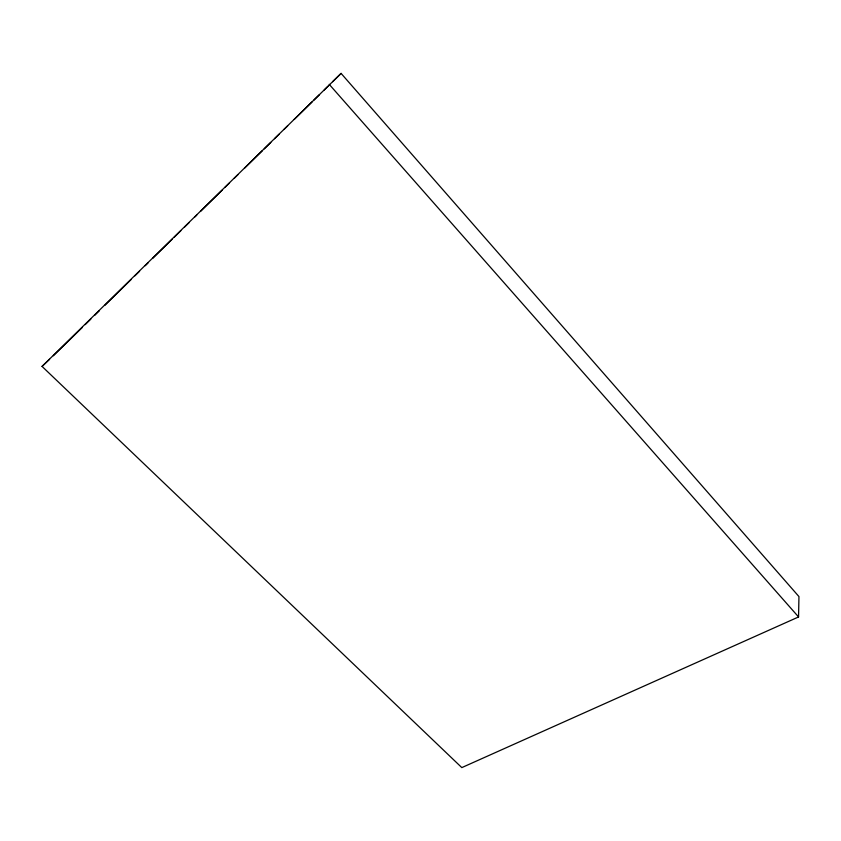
<?xml version="1.0" encoding="UTF-8"?>
<svg xmlns="http://www.w3.org/2000/svg" width="841" height="841" viewBox="0 0 841 841"><rect width="100%" height="100%" fill="white"/><g stroke="black" fill="none" stroke-linecap="round" stroke-linejoin="round"><path stroke-width="1.26" d="M798.561 616.947L798.95 596.574L341.089 73.398L42.05 366.413L461.814 767.602L798.561 616.947L329.199 84.331M82.418 327.37L53.34 355.764M85.225 324.615L90.849 319.086M94.602 315.407L99.28 310.813M104.904 305.283L131.154 279.527M134.896 275.837L139.585 271.244M145.209 265.724L148.027 262.96M152.705 258.355L172.394 239.033M174.266 237.194L180.826 230.749M184.578 227.07L189.257 222.476M194.881 216.946L196.762 215.107M200.505 211.427L222.066 190.266M224.873 187.501L229.561 182.907M234.25 178.303L237.992 174.623M244.552 168.179L262.36 150.697M264.242 148.857L270.802 142.413M274.544 138.733L279.233 134.129M283.922 129.535L287.675 125.856M294.234 119.411L312.043 101.929M313.914 100.09L319.538 94.57M324.227 89.966L327.969 86.287M332.658 81.682L341.089 73.398M42.05 366.413L49.577 359.317"/></g></svg>
